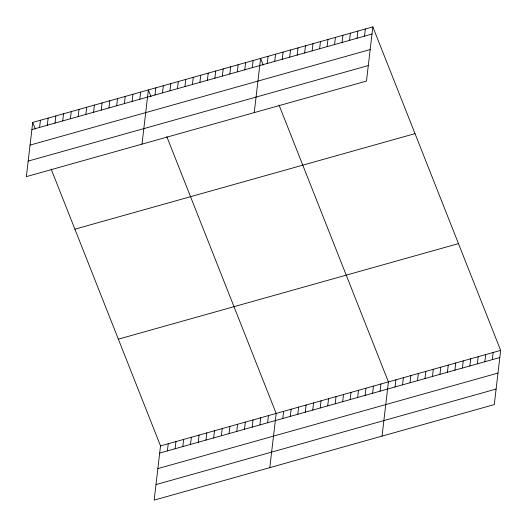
<?xml version="1.0" encoding="UTF-8"?>
<svg xmlns="http://www.w3.org/2000/svg" width="527" height="527" viewBox="0 0 527 527"><rect width="100%" height="100%" fill="white"/><g stroke="black" fill="none" stroke-linecap="round" stroke-linejoin="round"><path stroke-width="0.79" d="M32.72 122.416L26.35 176.624L366.476 81.086L372.839 26.877L32.72 122.416L35.355 129.089M39.584 127.415L40.427 120.248M47.298 125.248L48.135 118.088M55.006 123.081L55.849 115.92M62.713 120.92L63.556 113.753M70.427 118.753L71.264 111.586M78.134 116.586L78.978 109.425M85.842 114.418L86.685 107.258M93.556 112.258L94.392 105.09M101.263 110.09L102.106 102.923M108.97 107.923L109.814 100.762M116.678 105.756L117.521 98.595M124.392 103.595L125.235 96.428M132.099 101.428L132.942 94.267M139.807 99.26L140.65 92.1M141.994 144.141L148.364 89.933L150.999 96.606M155.004 94.992L155.84 87.831M162.487 92.89L163.324 85.73M169.964 90.789L170.807 83.628M177.447 88.688L178.291 81.527M184.931 86.586L185.774 79.425M192.414 84.485L193.257 77.324M199.898 82.383L200.741 75.223M51.172 169.121L160.524 445.914L154.161 500.123L494.28 404.584L500.65 350.376L372.839 26.877M207.381 80.282L208.224 73.115M167.395 450.908L168.238 443.747M214.864 78.18L215.708 71.013M175.102 448.747L175.946 441.58M222.348 76.079L223.184 68.912M182.81 446.58L183.653 439.413M229.831 73.978L230.668 66.81M190.524 444.413L191.367 437.252M237.315 71.876L238.151 64.709M198.231 442.245L199.074 435.085M244.791 69.775L245.635 62.608M205.938 440.085L206.782 432.917M252.275 67.673L253.118 60.506M213.652 437.917L214.496 430.75M254.231 112.613L260.601 58.405L263.236 65.078M221.36 435.75L222.203 428.589M267.242 63.464L268.085 56.303M229.067 433.589L229.91 426.422M274.725 61.363L275.568 54.202M236.781 431.422L237.618 424.255M282.208 59.261L283.052 52.101M244.488 429.255L245.332 422.094M289.692 57.16L290.535 49.999M252.196 427.087L253.039 419.927M297.175 55.058L298.012 47.898M259.91 424.927L260.746 417.759M304.659 52.957L305.495 45.796M267.617 422.759L268.46 415.592M312.142 50.855L312.979 43.695M269.798 467.64L276.168 413.431L166.815 136.638M319.619 48.754L320.462 41.587M282.808 418.491L283.651 411.33M327.102 46.653L327.946 39.485M290.291 416.389L291.135 409.222M334.586 44.551L335.429 37.384M297.775 414.288L298.618 407.121M342.069 42.45L342.912 35.283M305.258 412.186L306.101 405.019M349.553 40.348L350.396 33.181M312.742 410.085L313.585 402.918M357.036 38.247L357.879 31.08M320.225 407.984L321.062 400.816M364.519 36.146L365.363 28.978M327.708 405.882L328.545 398.715M335.192 403.781L336.028 396.614M342.669 401.673L343.512 394.512M350.152 399.571L350.995 392.411M357.635 397.47L358.479 390.309M365.119 395.369L365.962 388.208M372.602 393.267L373.445 386.107M380.086 391.166L380.929 384.005M382.042 436.112L388.412 381.904L279.053 105.11M395.052 386.963L395.889 379.802M402.536 384.862L403.372 377.694M410.013 382.76L410.856 375.593M417.496 380.659L418.339 373.491M424.979 378.557L425.823 371.39M432.463 376.456L433.306 369.289M439.946 374.354L440.789 367.187M447.43 372.253L448.273 365.086M454.913 370.145L455.756 362.984M462.396 368.044L463.24 360.883M469.88 365.942L470.716 358.782M477.363 363.841L478.2 356.68M484.84 361.739L485.683 354.579M492.323 359.638L493.167 352.477M31.877 129.583L372.003 34.038M30.052 145.103L370.178 49.564M28.175 161.104L368.301 65.565M74.893 229.173L415.019 133.627M118.351 339.157L458.47 243.619M160.524 445.914L500.65 350.376M159.688 453.075L499.807 357.537M157.863 468.602L497.982 373.063M155.979 484.596L496.105 389.058"/></g></svg>
